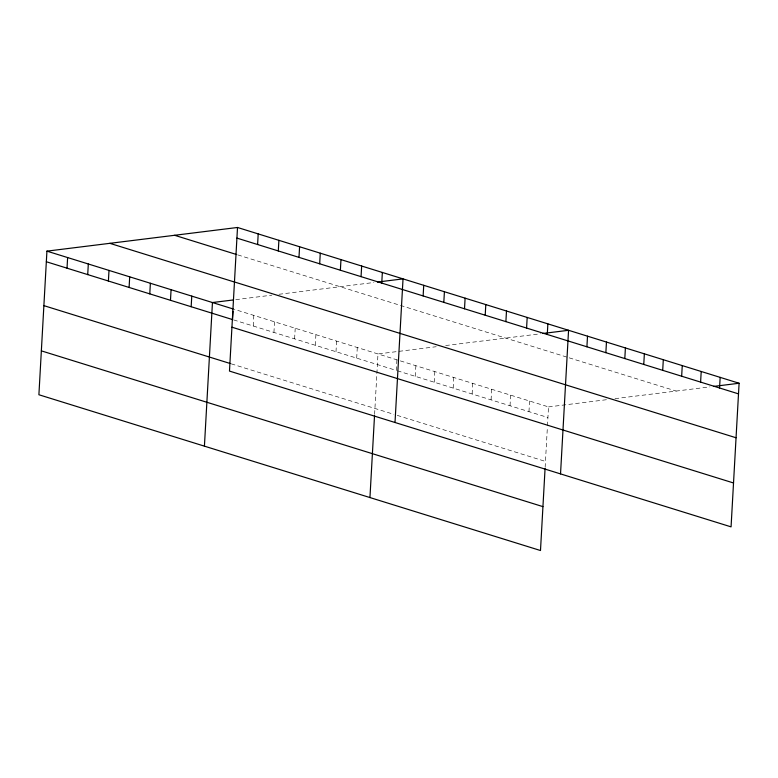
<?xml version="1.0" encoding="UTF-8"?>
<svg xmlns="http://www.w3.org/2000/svg" width="778" height="778" viewBox="0 0 778 778"><rect width="100%" height="100%" fill="white"/><g stroke="black" fill="none" stroke-linecap="round" stroke-linejoin="round"><path stroke-width="0.58" stroke-dasharray="3.89 2.92" d="M253.239 326.011L253.832 315.391M273.934 332.439L274.527 321.82M294.619 338.858L295.212 328.248M315.314 345.286L315.907 334.666M335.999 351.714L336.592 341.095M356.694 358.143L357.287 347.523M374.597 414.402L377.982 353.951L436.215 346.716M396.926 359.835L396.333 370.445L232.554 319.583M415.277 376.338L415.87 365.718M434.231 382.222L434.824 371.602M453.175 388.105L453.769 377.486M472.129 393.989L472.723 383.369M491.074 399.873L491.667 389.253M510.028 405.756L510.621 395.136M528.972 411.64L529.565 401.03M545.135 467.364L547.391 427.015M547.459 425.829L548.519 406.913L234.295 309.323M235.744 299.647L271.853 295.163M278.942 294.288L373.917 282.492M445.668 345.539L540.613 333.762M548.519 406.913L606.752 399.678M615.009 398.657L709.983 386.87M237.844 254.921L568.086 357.481M569.204 357.831L676.208 391.062M397.451 370.795L547.926 417.523M231.241 363.832L393.882 414.334M397.227 415.374L545.466 461.412"/><path stroke-width="1.17" d="M237.514 227.477L229.481 371.087L731.067 526.862L739.1 383.253L237.514 227.477L46.933 251.138L38.9 394.747L540.486 550.523L545.067 468.56M67.025 268.177L67.618 257.557M87.72 274.605L88.313 263.985M108.405 281.033L108.998 270.413M129.099 287.452L129.693 276.842M149.784 293.88L150.378 283.26M170.479 300.308L171.072 289.688M191.164 306.736L191.767 296.117M204.419 446.154L212.452 302.545L233.419 299.938M233.011 311.326L232.554 319.583L46.34 261.748M257.606 244.516L258.199 233.906M278.3 250.944L278.894 240.324M298.985 257.372L299.588 246.752M319.68 263.8L320.273 253.181M340.375 270.219L340.968 259.609M361.06 276.647L361.653 266.027M381.755 283.075L382.348 272.456M369.949 497.56L374.529 415.588M395.01 422.493L403.033 278.884L377.418 282.064M423.135 295.922L423.728 285.312M443.82 302.35L444.413 291.731M464.515 308.778L465.108 298.159M485.209 315.207L485.803 304.587M505.895 321.625L506.488 311.015M526.589 328.053L527.183 317.434M547.274 334.482L547.868 323.862M560.53 473.899L568.562 330.29L542.937 333.47M586.913 346.794L587.507 336.174M605.868 352.677L606.461 342.057M624.812 358.561L625.405 347.941M643.766 364.444L644.359 353.825M662.71 370.328L663.303 359.708M681.664 376.212L682.257 365.602M700.608 382.105L701.202 371.485M719.553 387.989L720.156 377.369M713.475 386.433L739.1 383.253M236.92 238.097L738.507 393.872M174.622 235.287L236.687 254.562M234.47 281.986L736.056 437.761M109.824 243.329L233.964 281.879M46.933 251.138L233.147 308.963M231.941 327.198L733.528 482.973M43.879 305.637L230.094 363.472M41.351 350.859L542.937 506.634"/></g></svg>
